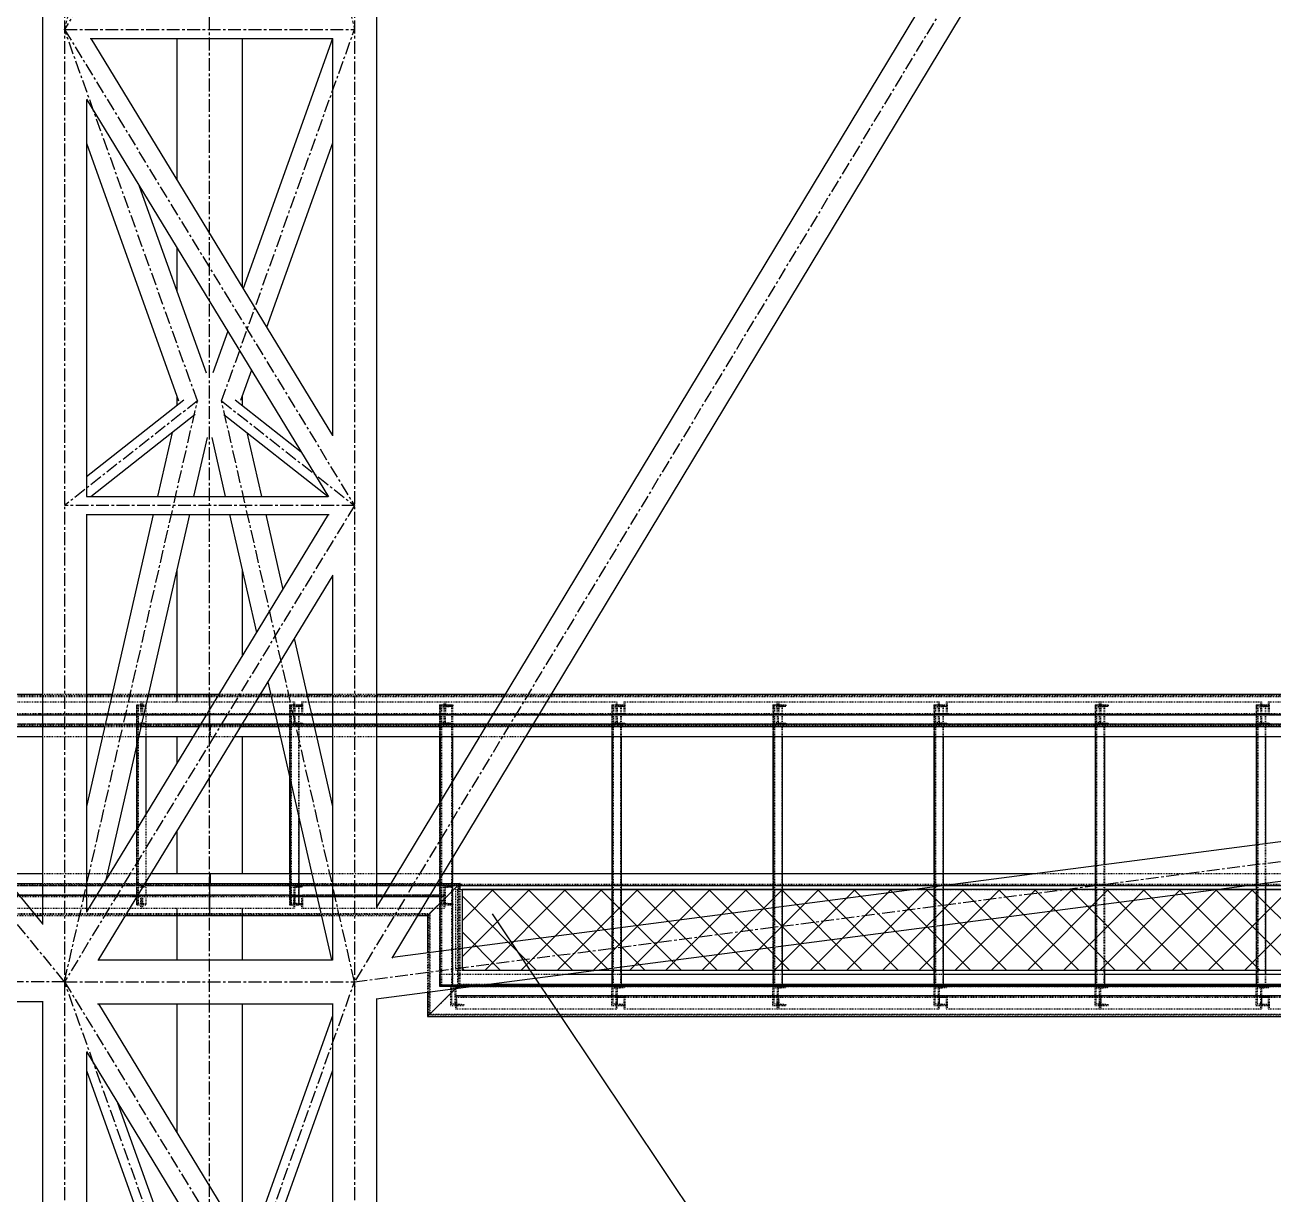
# Model space of a CAD drawing. Header units: millimetres. Extents: x 5143 to 30813, y 232 to 21408.
# Drawn here: x 21620 to 22395, y 3989 to 4714 of the extents above; entities that cross this region are included whole.
import ezdxf

# ---------------------------------------------------------------- set-up
doc = ezdxf.new("R2010")
doc.units = ezdxf.units.MM
doc.header["$LTSCALE"] = 0.25
for name, pattern in [('CENTER', [50.8, 31.75, -6.35, 6.35, -6.35]), ('XKITLINE00', [0]), ('XKITLINE02', [4, 2, -2]), ('XKITLINE03', [6, 3, -1, 1, -1])]:
    doc.linetypes.add(name, pattern=pattern)
doc.styles.add('ROMANS', font='romans.shx')
doc.dimstyles.new('MD300', dxfattribs={"dimtxt": 2.5, "dimasz": 2.5, "dimexe": 1, "dimexo": 1, "dimgap": 0.5, "dimtad": 1, "dimdec": 1, "dimlfac": 50, "dimrnd": 0.5, "dimdsep": 46, "dimtxsty": 'ROMANS', "dimcen": 1, "dimclrd": 146, "dimclre": 146, "dimclrt": 30, "dimadec": 1, "dimazin": 2, "dimtfac": 1, "dimtdec": 1, "dimtmove": 0, "dimatfit": 1, "dimfxl": 1, "dimtolj": 1, "dimtzin": 0, "dimlwd": -1, "dimlwe": -1, "dimarcsym": 0})

msp = doc.modelspace()

# ---------------------------------------------------------------- hatches: boundary and pattern name
h = msp.add_hatch()
h.set_pattern_fill('ANSI37', color=1, scale=5, style=0)
h.set_pattern_definition([(315, (-48965.991, 30534.404), (-11.22532, -11.22532), []), (225, (-48965.991, 30534.404), (-11.22532, 11.22532), [])])
h.paths.add_polyline_path([(21891.71, 4127.77), (21891.71, 4177.77), (22787.51, 4177.77), (22787.51, 4127.77)])

# ---------------------------------------------------------------- linework, layer by layer
at = {"color": 8, "linetype": 'CENTER'}
for p, q in [((21645, 4120.57), (20185, 5900.27)), ((22900, 5900.27), (21825, 4120.57)), ((21727.5, 5059.62), (21645, 4711.47)), ((21742.5, 5059.62), (21825, 4711.47)), ((21825, 5008.38), (21645, 4711.47)), ((21735, 3669.69), (21735, 4838.52)), ((21645, 4780.43), (21645, 3598.62)), ((21825, 4780.43), (21825, 3598.62)), ((21727.5, 4480.9), (21645, 4711.47)), ((21645, 4711.47), (21825, 4711.47)), ((21645, 4711.47), (21825, 4416.02)), ((21742.5, 4480.9), (21825, 4711.47)), ((21645, 4120.57), (21727.5, 4480.9)), ((21727.5, 4480.9), (21645, 4416.02)), ((21825, 4120.57), (21742.5, 4480.9)), ((21742.5, 4480.9), (21825, 4416.02)), ((21825, 4416.02), (21645, 4120.57)), ((21825, 4416.02), (21645, 4416.02)), ((21825, 4120.57), (22900, 4260.27)), ((21645, 4120.57), (20185, 4120.57)), ((21727.5, 3890), (21645, 4120.57)), ((21645, 4120.57), (21825, 3825.11)), ((21645, 4120.57), (21825, 4120.57)), ((21742.5, 3890), (21825, 4120.57))]:
    msp.add_line(p, q, dxfattribs=at)
at = {"color": 8, "linetype": 'XKITLINE00'}
for p, q in [((22370.24, 5046.81), (21838.65, 4166.72)), ((22385.85, 5025.52), (21848.07, 4135.2)), ((20930.75, 5010.42), (21631.35, 4156.41)), ((21631.35, 4780.43), (21631.35, 4156.13)), ((21838.65, 4780.43), (21838.65, 4166.36)), ((21661, 4705.77), (21811.48, 4705.77)), ((21661.28, 4705.77), (21811.35, 4459.46)), ((21714.7, 4705.77), (21714.7, 4618.1)), ((21755.3, 4705.77), (21755.3, 4551.46)), ((21811.33, 4705.77), (21755.81, 4550.61)), ((21811.35, 4705.77), (21811.35, 4459.32)), ((21658.59, 4668.12), (21808.89, 4421.42)), ((21658.65, 4668.03), (21658.65, 4421.58)), ((21658.65, 4640.82), (21715.82, 4481.03)), ((21811.35, 4640.82), (21770.46, 4526.56)), ((21691.41, 4614.25), (21732.89, 4498.33)), ((21714.7, 4576.03), (21714.7, 4549.18)), ((21746.33, 4524.11), (21737.08, 4498.26)), ((21760.98, 4500.06), (21754.19, 4481.1)), ((21658.65, 4434.01), (21719.08, 4481.54)), ((21714.7, 4484.17), (21714.7, 4478.09)), ((21750.88, 4481.56), (21791.91, 4449.29)), ((21755.3, 4484.17), (21755.3, 4478.09)), ((21661.4, 4421.67), (21726.17, 4472.61)), ((21743.89, 4472.55), (21808.59, 4421.67)), ((21711.77, 4461.28), (21702.7, 4421.67)), ((21733.52, 4458.16), (21725.17, 4421.67)), ((21736.47, 4458.16), (21744.82, 4421.67)), ((21758.22, 4461.28), (21767.29, 4421.67)), ((21658.65, 4421.67), (21808.74, 4421.67)), ((21658.46, 4410.36), (21809.23, 4410.36)), ((21658.65, 4410.36), (21658.65, 4163.74)), ((21700.11, 4410.36), (21658.65, 4229.25)), ((21808.73, 4410.36), (21658.65, 4164.02)), ((21722.58, 4410.36), (21670.71, 4183.82)), ((21747.41, 4410.36), (21764.16, 4337.21)), ((21769.88, 4410.36), (21780.49, 4364.01)), ((21811.49, 4372.81), (21665.79, 4133.65)), ((21714.7, 4375.93), (21714.7, 4294.27)), ((21755.3, 4375.93), (21755.3, 4322.66)), ((21811.35, 4372.57), (21811.35, 4133.95)), ((21787.5, 4333.42), (21811.35, 4229.25)), ((21771.17, 4306.62), (21810.64, 4134.22)), ((21714.7, 4280.55), (21714.7, 4280.27)), ((21755.3, 4280.55), (21755.3, 4280.27)), ((21714.7, 4272.77), (21714.7, 4256.02)), ((21755.3, 4272.77), (21755.3, 4187.77)), ((21848.49, 4135.9), (22823.8, 4262.66)), ((21838.48, 4110.03), (22823.91, 4238.1)), ((21714.7, 4213.93), (21714.7, 4187.77)), ((21714.7, 4180.27), (21714.7, 4180)), ((21755.3, 4180.27), (21755.3, 4180)), ((21714.7, 4166.29), (21714.7, 4134.22)), ((21755.3, 4166.29), (21755.3, 4134.22)), ((21666.13, 4134.22), (21811.35, 4134.22)), ((21645.14, 4117.61), (21645.14, 4117.53)), ((21645.14, 4117.53), (21645.14, 4117.49)), ((21825.14, 4117.61), (21825.14, 4117.53)), ((21825.14, 4117.53), (21825.14, 4117.49)), ((20198.34, 4108.38), (21631.69, 4108.38)), ((21631.35, 4108.38), (21631.35, 3598.62)), ((21665.41, 4106.92), (21811.65, 4106.92)), ((21666.13, 4106.92), (21811.35, 3868.55)), ((21714.7, 4106.92), (21714.7, 4027.19)), ((21755.3, 4106.92), (21755.3, 3960.55)), ((21811.35, 4106.92), (21811.35, 3868.43)), ((21838.65, 4110.06), (21838.65, 3598.62)), ((21811.35, 4099.33), (21759.32, 3953.94)), ((21658.6, 4077.2), (21808.88, 3830.53)), ((21658.65, 4077.13), (21658.65, 3830.65)), ((21658.65, 4065.5), (21719.25, 3896.12)), ((21811.35, 4065.5), (21766.95, 3941.42)), ((21677.9, 4045.52), (21728.24, 3904.83))]:
    msp.add_line(p, q, dxfattribs=at)
at = {"color": 7, "linetype": 'XKITLINE00'}
for p, q in [((21514.4, 4298.96), (21631.35, 4298.96)), ((21658.65, 4298.96), (21674.61, 4298.96)), ((21697.07, 4298.96), (21734.99, 4298.96)), ((21734.99, 4298.96), (21734.99, 4289.34)), ((21734.99, 4298.96), (21735.07, 4298.96)), ((21735.07, 4298.96), (21735.07, 4289.47)), ((21735.07, 4298.96), (21740.86, 4298.96)), ((21766.5, 4298.96), (21772.92, 4298.96)), ((21795.38, 4298.96), (21811.35, 4298.96)), ((21838.65, 4298.96), (21918.52, 4298.96)), ((21946.98, 4298.96), (22823.8, 4298.96)), ((21734.99, 4297.81), (21735.06, 4297.58)), ((21734.99, 4294.27), (21735.06, 4294.27)), ((21735.06, 4297.58), (21735.06, 4289.44)), ((21530.81, 4278.96), (21631.35, 4278.96)), ((21658.65, 4278.96), (21670.03, 4278.96)), ((21692.49, 4278.96), (21728.67, 4278.96)), ((21754.32, 4278.96), (21777.5, 4278.96)), ((21799.96, 4278.96), (21811.35, 4278.96)), ((21838.65, 4278.96), (21906.44, 4278.96)), ((21934.9, 4278.96), (22823.8, 4278.96)), ((21535.89, 4272.77), (21631.35, 4272.77)), ((21658.65, 4272.77), (21668.61, 4272.77)), ((21690, 4268.05), (21690, 4215.48)), ((21691.08, 4272.77), (21724.9, 4272.77)), ((21695.5, 4272.77), (21695.5, 4224.5)), ((21750.55, 4272.77), (21778.91, 4272.77)), ((21801.38, 4272.77), (21811.35, 4272.77)), ((21838.65, 4272.77), (21902.7, 4272.77)), ((21877.79, 4272.77), (21877.79, 4231.54)), ((21878.21, 4272.77), (21878.21, 4232.23)), ((21885.71, 4272.77), (21885.71, 4244.65)), ((21931.17, 4272.77), (22823.8, 4272.77)), ((21984.66, 4272.77), (21984.66, 4187.77)), ((21984.94, 4272.77), (21984.94, 4187.77)), ((21990.44, 4272.77), (21990.44, 4187.77)), ((22084.64, 4272.77), (22084.64, 4187.77)), ((22084.92, 4272.77), (22084.92, 4187.77)), ((22090.42, 4272.77), (22090.42, 4187.77)), ((22184.62, 4272.77), (22184.62, 4187.77)), ((22184.9, 4272.77), (22184.9, 4187.77)), ((22190.39, 4272.77), (22190.39, 4187.77)), ((22284.6, 4272.77), (22284.6, 4192.58)), ((22284.87, 4272.77), (22284.87, 4192.62)), ((22290.37, 4272.77), (22290.37, 4193.33)), ((22384.58, 4272.77), (22384.58, 4205.57)), ((22384.85, 4272.77), (22384.85, 4205.61)), ((22390.35, 4272.77), (22390.35, 4206.32)), ((21784.71, 4247.46), (21784.71, 4187.77)), ((21784.98, 4246.26), (21784.98, 4187.77)), ((21790.48, 4222.24), (21790.48, 4187.77)), ((21885.71, 4197.53), (21885.71, 4187.77)), ((21605.62, 4187.77), (21631.35, 4187.77)), ((21671.62, 4187.77), (21673.12, 4187.77)), ((21698.76, 4187.77), (21735, 4187.77)), ((21735, 4187.77), (21735, 4181.58)), ((21735.01, 4187.77), (21735.02, 4181.58)), ((21735.01, 4187.77), (21735.4, 4187.77)), ((21735.4, 4187.77), (21735.39, 4181.58)), ((21735.42, 4187.77), (21735.42, 4181.58)), ((21735.42, 4187.77), (21798.37, 4187.77)), ((21838.65, 4187.77), (21851.36, 4187.77)), ((21879.82, 4187.77), (22247.62, 4187.77)), ((21610.7, 4181.58), (21631.35, 4181.58)), ((21694.99, 4181.58), (21735, 4181.58)), ((21735, 4181.58), (21735, 4161.58)), ((21735, 4181.58), (21735.07, 4181.58)), ((21735, 4180.43), (21735.06, 4180.2)), ((21735, 4180.27), (21735.04, 4180.27)), ((21735.06, 4180.2), (21735.06, 4162.96)), ((21735.07, 4181.58), (21735.07, 4161.58)), ((21735.07, 4181.58), (21799.79, 4181.58)), ((21838.65, 4181.58), (21847.62, 4181.58)), ((21876.08, 4181.58), (21890.52, 4181.58)), ((21890.37, 4181.42), (21883.1, 4174.22)), ((21889.9, 4177.77), (22170.68, 4177.77)), ((21890.52, 4181.58), (21890.37, 4181.43)), ((21890.37, 4181.43), (21890.37, 4181.42)), ((21890.37, 4181.42), (21890.37, 4177.77)), ((21890.37, 4180.27), (22189.91, 4180.27)), ((21891.71, 4177.77), (21891.71, 4141.52)), ((21984.66, 4180.27), (21984.66, 4177.77)), ((21984.94, 4180.27), (21984.94, 4177.77)), ((21990.44, 4180.27), (21990.44, 4177.77)), ((22084.64, 4180.27), (22084.64, 4177.77)), ((22084.92, 4180.27), (22084.92, 4177.77)), ((22090.42, 4180.27), (22090.42, 4177.77)), ((22184.62, 4180.27), (22184.62, 4179.59)), ((22184.9, 4180.27), (22184.9, 4179.62)), ((22359.72, 4177.77), (22791.51, 4177.77)), ((22378.95, 4180.27), (22789.06, 4180.27)), ((22384.58, 4180.27), (22384.58, 4177.77)), ((22384.85, 4180.27), (22384.85, 4177.77)), ((22390.35, 4180.27), (22390.35, 4177.77)), ((21735, 4174.29), (21735.06, 4174.29)), ((21883.1, 4174.22), (21870.37, 4161.58)), ((21627.1, 4161.58), (21631.35, 4161.58)), ((21682.81, 4161.58), (21735, 4161.58)), ((21735, 4166.29), (21735.06, 4166.29)), ((21735.06, 4162.96), (21735, 4162.73)), ((21735, 4161.58), (21804.37, 4161.58)), ((21864, 4161.58), (21870.37, 4161.58)), ((21870.37, 4161.58), (21870.37, 4138.75)), ((21955.75, 4125.27), (21984.94, 4125.27)), ((21974.99, 4127.77), (22791.51, 4127.77)), ((21974.99, 4127.77), (22791.51, 4127.77)), ((21984.66, 4127.77), (21984.66, 4125.27)), ((21984.94, 4127.77), (21984.94, 4119.08)), ((21988.8, 4125.27), (22084.92, 4125.28)), ((21990.44, 4127.77), (21990.44, 4119.08)), ((22084.64, 4127.77), (22084.64, 4125.28)), ((22084.92, 4127.77), (22084.92, 4119.08)), ((22089.93, 4125.28), (22184.9, 4125.28)), ((22090.42, 4127.77), (22090.42, 4119.08)), ((22184.62, 4127.77), (22184.62, 4125.28)), ((22184.9, 4127.77), (22184.9, 4119.08)), ((22190.39, 4127.77), (22190.39, 4119.08)), ((22190.39, 4125.28), (22284.87, 4125.28)), ((22284.6, 4127.77), (22284.6, 4125.28)), ((22284.87, 4127.77), (22284.87, 4119.08)), ((22290.37, 4127.77), (22290.37, 4119.08)), ((22290.37, 4125.28), (22384.85, 4125.28)), ((22384.58, 4127.77), (22384.58, 4125.28)), ((22384.85, 4127.77), (22384.85, 4119.08)), ((22386.25, 4125.28), (22484.83, 4125.28)), ((22390.35, 4127.77), (22390.35, 4125.28)), ((21870.37, 4114.18), (21870.37, 4099.08)), ((21887.88, 4116.45), (21883.1, 4111.72)), ((21908.09, 4119.08), (22789.07, 4119.08)), ((21883.1, 4111.72), (21870.37, 4099.08)), ((21870.37, 4099.23), (21870.21, 4099.08)), ((21870.21, 4099.08), (22809.22, 4099.08))]:
    msp.add_line(p, q, dxfattribs=at)
at = {"color": 3, "linetype": 'XKITLINE02'}
for p, q in [((21631.35, 4298.96), (21658.65, 4298.96)), ((21674.61, 4298.96), (21697.07, 4298.96)), ((21734.92, 4298.96), (21734.99, 4298.96)), ((21734.92, 4298.96), (21734.99, 4298.96)), ((21734.92, 4298.96), (21734.92, 4298.11)), ((21740.86, 4298.96), (21766.5, 4298.96)), ((21772.92, 4298.96), (21795.38, 4298.96)), ((21811.35, 4298.96), (21838.65, 4298.96)), ((21918.52, 4298.96), (21946.98, 4298.96)), ((17635, 4298.11), (21734.99, 4298.11)), ((17635, 4297.58), (21734.99, 4297.58)), ((21594.89, 4294.26), (21631.69, 4294.26)), ((21630.05, 4294.26), (21692.75, 4294.26)), ((21690, 4292.28), (21695.5, 4292.28)), ((21690, 4292.28), (21690, 4280.28)), ((21690, 4292.28), (21690, 4168.28)), ((21690, 4292.28), (21690, 4268.05)), ((21690, 4292.28), (21695.5, 4292.28)), ((21690.7, 4292.28), (21690.7, 4168.28)), ((21690.7, 4291.21), (21695.5, 4291.6)), ((21690.7, 4291.21), (21690.7, 4281.34)), ((21692.17, 4294.26), (21692.17, 4287.06)), ((21692.75, 4294.27), (21693.33, 4294.27)), ((21692.75, 4294.27), (21692.75, 4286.27)), ((21692.75, 4294.27), (21734.99, 4294.27)), ((21692.75, 4294.26), (21692.75, 4286.26)), ((21693.33, 4294.27), (21693.33, 4287.07)), ((21695.5, 4292.28), (21695.5, 4291.6)), ((21695.5, 4292.28), (21695.5, 4168.28)), ((21695.5, 4292.28), (21695.5, 4272.77)), ((21734.92, 4298.11), (22952.56, 4298.11)), ((21734.92, 4298.11), (21734.99, 4297.81)), ((21735.06, 4297.58), (22952.63, 4297.58)), ((21735.06, 4294.27), (21787.7, 4294.27)), ((21784.71, 4292.28), (21790.48, 4292.28)), ((21784.71, 4292.28), (21784.71, 4247.46)), ((21784.98, 4292.28), (21792.78, 4292.28)), ((21784.98, 4292.28), (21784.98, 4280.28)), ((21784.98, 4292.28), (21784.98, 4246.26)), ((21785.43, 4292.28), (21785.43, 4168.28)), ((21785.66, 4292.28), (21785.66, 4168.28)), ((21785.68, 4291.21), (21790.48, 4291.6)), ((21785.68, 4291.21), (21785.68, 4281.34)), ((21785.68, 4291.21), (21787.98, 4291.21)), ((21787.11, 4294.27), (21787.7, 4294.27)), ((21787.11, 4294.27), (21787.11, 4286.27)), ((21787.28, 4292.28), (21787.28, 4280.28)), ((21787.7, 4294.27), (21787.7, 4287.07)), ((21787.98, 4291.21), (21792.78, 4291.6)), ((21787.98, 4291.21), (21787.98, 4281.34)), ((21790.21, 4292.28), (21790.21, 4168.28)), ((21790.22, 4292.28), (21790.22, 4168.28)), ((21790.47, 4292.28), (21790.47, 4168.28)), ((21790.48, 4292.28), (21790.48, 4291.6)), ((21790.48, 4292.28), (21790.48, 4222.24)), ((21790.48, 4291.6), (21792.78, 4291.6)), ((21790.6, 4292.28), (21792.78, 4292.28)), ((21792.2, 4294.26), (21792.2, 4287.06)), ((21792.2, 4294.26), (21811.69, 4294.26)), ((21792.78, 4292.28), (21792.78, 4291.6)), ((21792.81, 4294.26), (21792.81, 4286.26)), ((21796.19, 4294.26), (21880.96, 4294.26)), ((21877.79, 4292.28), (21885.71, 4292.28)), ((21877.79, 4292.28), (21877.79, 4272.77)), ((21878.21, 4292.28), (21878.21, 4272.77)), ((21878.21, 4292.27), (21886.01, 4292.27)), ((21878.21, 4292.27), (21878.21, 4280.27)), ((21878.67, 4292.28), (21878.67, 4117.77)), ((21878.91, 4291.21), (21883.71, 4291.59)), ((21878.91, 4291.21), (21878.91, 4281.34)), ((21878.91, 4291.21), (21881.21, 4291.21)), ((21879.04, 4292.28), (21879.04, 4117.77)), ((21880.35, 4294.26), (21880.35, 4287.06)), ((21880.51, 4292.27), (21880.51, 4280.27)), ((21880.96, 4294.26), (21881.51, 4294.26)), ((21880.96, 4294.26), (21880.96, 4286.26)), ((21880.96, 4294.26), (21987.87, 4294.26)), ((21880.96, 4294.26), (21880.96, 4286.26)), ((21881.21, 4291.21), (21886.01, 4291.59)), ((21881.21, 4291.21), (21881.21, 4281.34)), ((21881.51, 4294.26), (21881.51, 4287.06)), ((21883.71, 4292.27), (21883.71, 4291.59)), ((21883.71, 4291.59), (21886.01, 4291.59)), ((21885.29, 4292.28), (21885.29, 4117.77)), ((21885.31, 4292.28), (21885.31, 4117.77)), ((21885.69, 4292.28), (21885.69, 4117.77)), ((21885.71, 4292.28), (21885.71, 4272.77)), ((21886.01, 4292.27), (21886.01, 4291.59)), ((21984.66, 4292.28), (21990.44, 4292.28)), ((21984.66, 4292.28), (21984.66, 4272.77)), ((21984.94, 4292.28), (21992.74, 4292.28)), ((21984.94, 4292.28), (21984.94, 4280.28)), ((21984.94, 4292.28), (21984.94, 4272.77)), ((21985.39, 4292.28), (21985.39, 4117.78)), ((21985.62, 4292.28), (21985.62, 4117.78)), ((21985.64, 4291.21), (21990.44, 4291.6)), ((21985.64, 4291.21), (21985.64, 4281.34)), ((21985.64, 4291.21), (21987.94, 4291.21)), ((21987.24, 4292.28), (21987.24, 4280.28)), ((21987.32, 4294.26), (21987.32, 4286.26)), ((21987.87, 4294.26), (21987.87, 4287.06)), ((21987.94, 4291.21), (21992.74, 4291.6)), ((21987.94, 4291.21), (21987.94, 4281.34)), ((21990.16, 4292.28), (21990.16, 4117.78)), ((21990.18, 4292.28), (21990.18, 4117.78)), ((21990.42, 4292.28), (21990.42, 4117.78)), ((21990.44, 4292.28), (21990.44, 4291.6)), ((21990.44, 4292.28), (21990.44, 4272.77)), ((21990.44, 4291.6), (21992.74, 4291.6)), ((21992.17, 4294.26), (21992.17, 4287.06)), ((21992.17, 4294.26), (21992.77, 4294.26)), ((21992.17, 4294.26), (22087.66, 4294.26)), ((21992.74, 4292.28), (21992.74, 4291.6)), ((21992.77, 4294.26), (21992.77, 4286.26)), ((22084.64, 4292.28), (22090.42, 4292.28)), ((22084.64, 4292.28), (22084.64, 4272.77)), ((22084.92, 4292.28), (22092.71, 4292.28)), ((22084.92, 4292.28), (22084.92, 4280.28)), ((22084.92, 4292.28), (22084.92, 4272.77)), ((22085.37, 4292.28), (22085.37, 4117.78)), ((22085.59, 4292.28), (22085.59, 4117.78)), ((22085.62, 4291.21), (22090.42, 4291.6)), ((22085.62, 4291.21), (22085.62, 4281.34)), ((22085.62, 4291.21), (22087.92, 4291.21)), ((22087.07, 4294.26), (22087.07, 4287.06)), ((22087.22, 4292.28), (22087.22, 4280.28)), ((22087.66, 4294.26), (22087.66, 4286.26)), ((22087.67, 4294.26), (22088.24, 4294.26)), ((22087.67, 4294.26), (22087.67, 4286.26)), ((22087.67, 4294.26), (22187.84, 4294.26)), ((22087.92, 4291.21), (22092.71, 4291.6)), ((22087.92, 4291.21), (22087.92, 4281.34)), ((22088.24, 4294.26), (22088.24, 4287.06)), ((22090.14, 4292.28), (22090.14, 4117.78)), ((22090.16, 4292.28), (22090.16, 4117.78)), ((22090.4, 4292.28), (22090.4, 4117.78)), ((22090.42, 4292.28), (22090.42, 4291.6)), ((22090.42, 4292.28), (22090.42, 4272.77)), ((22090.42, 4291.6), (22092.71, 4291.6)), ((22092.71, 4292.28), (22092.71, 4291.6)), ((22184.62, 4292.28), (22190.39, 4292.28)), ((22184.62, 4292.28), (22184.62, 4272.77)), ((22184.9, 4292.28), (22192.69, 4292.28)), ((22184.9, 4292.28), (22184.9, 4280.28)), ((22184.9, 4292.28), (22184.9, 4272.77)), ((22185.35, 4292.28), (22185.35, 4117.78)), ((22185.57, 4292.28), (22185.57, 4117.78)), ((22185.6, 4291.21), (22190.39, 4291.6)), ((22185.6, 4291.21), (22185.6, 4281.34)), ((22185.6, 4291.21), (22187.89, 4291.21)), ((22187.19, 4292.28), (22187.19, 4280.28)), ((22187.28, 4294.26), (22187.28, 4286.26)), ((22187.84, 4294.26), (22187.84, 4287.06)), ((22187.89, 4291.21), (22192.69, 4291.6)), ((22187.89, 4291.21), (22187.89, 4281.34)), ((22190.12, 4292.28), (22190.12, 4117.78)), ((22190.13, 4292.28), (22190.13, 4117.78)), ((22190.38, 4292.28), (22190.38, 4117.78)), ((22190.39, 4292.28), (22190.39, 4291.6)), ((22190.39, 4292.28), (22190.39, 4272.77)), ((22190.39, 4291.6), (22192.69, 4291.6)), ((22192.13, 4294.26), (22192.13, 4287.06)), ((22192.13, 4294.26), (22192.72, 4294.26)), ((22192.13, 4294.26), (22287.62, 4294.26)), ((22192.69, 4292.28), (22192.69, 4291.6)), ((22192.72, 4294.26), (22192.72, 4286.26)), ((22284.6, 4292.28), (22290.37, 4292.28)), ((22284.6, 4292.28), (22284.6, 4272.77)), ((22284.87, 4292.28), (22292.67, 4292.28)), ((22284.87, 4292.28), (22284.87, 4280.28)), ((22284.87, 4292.28), (22284.87, 4272.77)), ((22285.32, 4292.28), (22285.32, 4117.78)), ((22285.55, 4292.28), (22285.55, 4117.78)), ((22285.57, 4291.21), (22290.37, 4291.6)), ((22285.57, 4291.21), (22285.57, 4281.34)), ((22285.57, 4291.21), (22287.87, 4291.21)), ((22287.03, 4294.26), (22287.03, 4287.06)), ((22287.17, 4292.28), (22287.17, 4280.28)), ((22287.62, 4294.26), (22287.62, 4286.26)), ((22287.62, 4294.26), (22288.19, 4294.26)), ((22287.62, 4294.26), (22287.62, 4286.26)), ((22287.62, 4294.26), (22387.8, 4294.26)), ((22287.87, 4291.21), (22292.67, 4291.6)), ((22287.87, 4291.21), (22287.87, 4281.34)), ((22288.19, 4294.26), (22288.19, 4287.06)), ((22290.1, 4292.28), (22290.1, 4117.78)), ((22290.11, 4292.28), (22290.11, 4117.78)), ((22290.36, 4292.28), (22290.36, 4117.78)), ((22290.37, 4292.28), (22290.37, 4291.6)), ((22290.37, 4292.28), (22290.37, 4272.77)), ((22290.37, 4291.6), (22292.67, 4291.6)), ((22292.67, 4292.28), (22292.67, 4291.6)), ((22384.58, 4292.28), (22390.35, 4292.28)), ((22384.58, 4292.28), (22384.58, 4272.77)), ((22384.85, 4292.28), (22392.65, 4292.28)), ((22384.85, 4292.28), (22384.85, 4280.28)), ((22384.85, 4292.28), (22384.85, 4272.77)), ((22385.3, 4292.28), (22385.3, 4117.78)), ((22385.53, 4292.28), (22385.53, 4117.78)), ((22385.55, 4291.21), (22390.35, 4291.6)), ((22385.55, 4291.21), (22385.55, 4281.34)), ((22385.55, 4291.21), (22387.85, 4291.21)), ((22387.15, 4292.28), (22387.15, 4280.28)), ((22387.23, 4294.26), (22387.23, 4286.26)), ((22387.8, 4294.26), (22387.8, 4287.06)), ((22387.85, 4291.21), (22392.65, 4291.6)), ((22387.85, 4291.21), (22387.85, 4281.34)), ((22390.08, 4292.28), (22390.08, 4117.78)), ((22390.09, 4292.28), (22390.09, 4117.78)), ((22390.34, 4292.28), (22390.34, 4117.78)), ((22390.35, 4292.28), (22390.35, 4291.6)), ((22390.35, 4292.28), (22390.35, 4272.77)), ((22390.35, 4291.6), (22392.65, 4291.6)), ((22392.09, 4294.26), (22392.09, 4287.06)), ((22392.09, 4294.26), (22392.68, 4294.26)), ((22392.09, 4294.26), (22487.57, 4294.26)), ((22392.65, 4292.28), (22392.65, 4291.6)), ((22392.68, 4294.26), (22392.68, 4286.26)), ((21589.66, 4287.06), (21630.18, 4287.06)), ((21589.66, 4286.26), (21692.75, 4286.26)), ((21629.15, 4287.06), (21692.17, 4287.06)), ((21631.69, 4286.26), (21692.75, 4286.26)), ((21686.94, 4287.06), (21686.94, 4286.26)), ((21692.75, 4286.27), (21698.61, 4286.27)), ((21693.33, 4287.07), (21698.61, 4287.07)), ((21693.33, 4287.07), (21792.97, 4287.07)), ((21694.17, 4286.27), (21792.97, 4286.27)), ((21698.61, 4287.07), (21698.61, 4286.27)), ((21734.99, 4289.34), (21734.99, 4278.96)), ((21735.06, 4289.44), (21735.06, 4280.34)), ((21735.07, 4289.47), (21735.07, 4278.96)), ((21786.69, 4287.06), (21786.69, 4286.26)), ((21786.69, 4287.06), (21797.84, 4287.06)), ((21786.69, 4287.06), (21880.35, 4287.06)), ((21786.69, 4286.26), (21798.02, 4286.26)), ((21792.97, 4287.07), (21792.97, 4286.27)), ((21798.02, 4286.26), (21880.96, 4286.26)), ((21874.85, 4287.06), (21874.85, 4286.26)), ((21880.96, 4286.26), (21886.45, 4286.26)), ((21880.96, 4286.26), (21992.81, 4286.26)), ((21881.51, 4287.06), (21886.45, 4287.06)), ((21881.51, 4287.06), (21992.81, 4287.06)), ((21886.45, 4287.06), (21886.45, 4286.26)), ((21986.84, 4287.06), (21986.84, 4286.26)), ((21986.84, 4287.06), (21992.17, 4287.06)), ((21986.84, 4286.26), (21992.77, 4286.26)), ((21987.32, 4287.06), (22087.07, 4287.06)), ((21987.32, 4286.26), (22087.66, 4286.26)), ((21992.81, 4287.06), (21992.81, 4286.26)), ((22081.73, 4287.06), (22081.73, 4286.26)), ((22087.67, 4286.26), (22093.34, 4286.26)), ((22087.67, 4286.26), (22192.95, 4286.26)), ((22088.24, 4287.06), (22093.34, 4287.06)), ((22088.24, 4287.06), (22192.95, 4287.06)), ((22093.34, 4287.06), (22093.34, 4286.26)), ((22186.79, 4287.06), (22186.79, 4286.26)), ((22186.79, 4287.06), (22192.13, 4287.06)), ((22186.79, 4286.26), (22192.72, 4286.26)), ((22187.28, 4287.06), (22287.03, 4287.06)), ((22187.28, 4286.26), (22287.62, 4286.26)), ((22192.95, 4287.06), (22192.95, 4286.26)), ((22281.69, 4287.06), (22281.69, 4286.26)), ((22287.62, 4286.26), (22293.3, 4286.26)), ((22287.62, 4286.26), (22392.91, 4286.26)), ((22288.19, 4287.06), (22293.3, 4287.06)), ((22288.19, 4287.06), (22392.91, 4287.06)), ((22293.3, 4287.06), (22293.3, 4286.26)), ((22386.75, 4287.06), (22386.75, 4286.26)), ((22386.75, 4287.06), (22392.09, 4287.06)), ((22386.75, 4287.06), (22486.98, 4287.06)), ((22386.75, 4286.26), (22392.68, 4286.26)), ((22386.75, 4286.26), (22487.57, 4286.26)), ((22392.91, 4287.06), (22392.91, 4286.26)), ((17635, 4280.34), (21734.99, 4280.34)), ((17635, 4280.27), (21735, 4280.27)), ((17635, 4279.81), (21734.99, 4279.81)), ((17635, 4279.42), (21735, 4279.42)), ((17635, 4278.96), (21734.99, 4278.96)), ((21631.35, 4278.96), (21658.65, 4278.96)), ((21670.03, 4278.96), (21692.49, 4278.96)), ((21690, 4280.28), (21695.5, 4280.28)), ((21690.7, 4281.34), (21695.5, 4280.96)), ((21695.5, 4280.96), (21695.5, 4280.28)), ((21735.06, 4280.34), (21734.92, 4279.81)), ((21734.92, 4279.81), (22952.56, 4279.81)), ((21734.92, 4279.81), (21734.92, 4278.96)), ((21734.92, 4278.96), (21754.32, 4278.96)), ((21735, 4280.27), (21735, 4272.77)), ((21735, 4280.27), (22952.32, 4280.27)), ((21735, 4280.27), (21735, 4272.77)), ((21735.03, 4279.42), (21735.01, 4272.77)), ((21735.03, 4279.42), (22952.29, 4279.42)), ((21735.06, 4280.34), (22952.63, 4280.34)), ((21735.39, 4279.42), (21735.4, 4272.77)), ((21735.42, 4280.27), (21735.42, 4272.77)), ((21777.5, 4278.96), (21799.96, 4278.96)), ((21784.98, 4280.28), (21792.78, 4280.28)), ((21785.68, 4281.34), (21790.48, 4280.96)), ((21785.68, 4281.34), (21787.98, 4281.34)), ((21787.98, 4281.34), (21792.78, 4280.96)), ((21790.48, 4280.96), (21790.48, 4280.28)), ((21790.48, 4280.96), (21792.78, 4280.96)), ((21792.78, 4280.96), (21792.78, 4280.28)), ((21811.35, 4278.96), (21838.65, 4278.96)), ((21878.21, 4280.27), (21886.01, 4280.27)), ((21878.91, 4281.34), (21883.71, 4280.95)), ((21878.91, 4281.34), (21881.21, 4281.34)), ((21881.21, 4281.34), (21886.01, 4280.95)), ((21883.71, 4280.95), (21883.71, 4280.27)), ((21883.71, 4280.95), (21886.01, 4280.95)), ((21886.01, 4280.95), (21886.01, 4280.27)), ((21906.44, 4278.96), (21934.9, 4278.96)), ((21984.94, 4280.28), (21992.74, 4280.28)), ((21985.64, 4281.34), (21990.44, 4280.96)), ((21985.64, 4281.34), (21987.94, 4281.34)), ((21987.94, 4281.34), (21992.74, 4280.96)), ((21990.44, 4280.96), (21990.44, 4280.28)), ((21990.44, 4280.96), (21992.74, 4280.96)), ((21992.74, 4280.96), (21992.74, 4280.28)), ((22084.92, 4280.28), (22092.71, 4280.28)), ((22085.62, 4281.34), (22090.42, 4280.96)), ((22085.62, 4281.34), (22087.92, 4281.34)), ((22087.92, 4281.34), (22092.71, 4280.96)), ((22090.42, 4280.96), (22090.42, 4280.28)), ((22090.42, 4280.96), (22092.71, 4280.96)), ((22092.71, 4280.96), (22092.71, 4280.28)), ((22184.9, 4280.28), (22192.69, 4280.28)), ((22185.6, 4281.34), (22190.39, 4280.96)), ((22185.6, 4281.34), (22187.89, 4281.34)), ((22187.89, 4281.34), (22192.69, 4280.96)), ((22190.39, 4280.96), (22190.39, 4280.28)), ((22190.39, 4280.96), (22192.69, 4280.96)), ((22192.69, 4280.96), (22192.69, 4280.28)), ((22284.87, 4280.28), (22292.67, 4280.28)), ((22285.57, 4281.34), (22290.37, 4280.96)), ((22285.57, 4281.34), (22287.87, 4281.34)), ((22287.87, 4281.34), (22292.67, 4280.96)), ((22290.37, 4280.96), (22290.37, 4280.28)), ((22290.37, 4280.96), (22292.67, 4280.96)), ((22292.67, 4280.96), (22292.67, 4280.28)), ((22384.85, 4280.28), (22392.65, 4280.28)), ((22385.55, 4281.34), (22390.35, 4280.96)), ((22385.55, 4281.34), (22387.85, 4281.34)), ((22387.85, 4281.34), (22392.65, 4280.96)), ((22390.35, 4280.96), (22390.35, 4280.28)), ((22390.35, 4280.96), (22392.65, 4280.96)), ((22392.65, 4280.96), (22392.65, 4280.28)), ((21631.35, 4272.77), (21658.65, 4272.77)), ((21668.61, 4272.77), (21691.08, 4272.77)), ((21724.9, 4272.77), (21735, 4272.77)), ((21735, 4272.77), (21750.55, 4272.77)), ((21778.91, 4272.77), (21801.38, 4272.77)), ((21811.35, 4272.77), (21838.65, 4272.77)), ((21902.7, 4272.77), (21931.17, 4272.77)), ((21885.71, 4244.65), (21885.71, 4197.53)), ((21877.79, 4231.54), (21877.79, 4117.77)), ((21878.21, 4232.23), (21878.21, 4117.77)), ((22390.35, 4206.32), (22390.35, 4180.27)), ((22384.58, 4205.57), (22384.58, 4180.27)), ((22384.85, 4205.61), (22384.85, 4180.27)), ((22284.6, 4192.58), (22284.6, 4127.77)), ((22284.87, 4192.62), (22284.87, 4127.77)), ((22290.37, 4193.33), (22290.37, 4127.77)), ((21631.35, 4187.77), (21671.62, 4187.77)), ((21673.12, 4187.77), (21698.76, 4187.77)), ((21735, 4187.77), (21735, 4180.27)), ((21735, 4187.77), (21735.01, 4187.77)), ((21735, 4187.77), (21735.01, 4187.77)), ((21735.4, 4187.77), (21735.42, 4187.77)), ((21735.4, 4187.77), (21735.42, 4187.77)), ((21735.4, 4187.77), (21735.42, 4187.77)), ((21784.71, 4187.77), (21784.71, 4168.28)), ((21784.98, 4187.77), (21784.98, 4168.28)), ((21790.48, 4187.77), (21790.48, 4168.28)), ((21798.37, 4187.77), (21838.65, 4187.77)), ((21851.36, 4187.77), (21879.82, 4187.77)), ((21885.71, 4187.77), (21885.71, 4117.77)), ((21984.66, 4187.77), (21984.66, 4180.27)), ((21984.94, 4187.77), (21984.94, 4180.27)), ((21990.44, 4187.77), (21990.44, 4180.27)), ((22084.64, 4187.77), (22084.64, 4180.27)), ((22084.92, 4187.77), (22084.92, 4180.27)), ((22090.42, 4187.77), (22090.42, 4180.27)), ((22184.62, 4187.77), (22184.62, 4180.27)), ((22184.9, 4187.77), (22184.9, 4180.27)), ((22190.39, 4187.77), (22190.39, 4127.77)), ((22247.62, 4187.77), (22436.66, 4187.77)), ((17635, 4181.12), (21735, 4181.12)), ((17635, 4180.73), (21735, 4180.73)), ((17635, 4180.27), (21735, 4180.27)), ((17635, 4180.2), (21735, 4180.2)), ((21631.35, 4181.58), (21694.99, 4181.58)), ((21690, 4180.28), (21695.5, 4180.28)), ((21690, 4180.28), (21690, 4168.28)), ((21690.7, 4179.21), (21695.5, 4179.6)), ((21690.7, 4179.21), (21690.7, 4169.34)), ((21695.5, 4180.28), (21695.5, 4179.6)), ((21734.92, 4181.58), (21735, 4181.58)), ((21734.92, 4181.58), (21735, 4181.58)), ((21734.92, 4181.58), (21734.92, 4180.73)), ((21734.92, 4180.73), (21889.51, 4180.73)), ((21734.92, 4180.73), (21735, 4180.43)), ((21735, 4181.58), (21735, 4180.27)), ((21735, 4180.27), (21890.37, 4180.27)), ((21735.02, 4181.58), (21735.02, 4181.12)), ((21735.02, 4181.12), (22781.44, 4181.12)), ((21735.06, 4180.2), (21889.11, 4180.2)), ((21735.39, 4181.58), (21735.39, 4181.12)), ((21735.42, 4181.58), (21735.42, 4180.27)), ((21784.98, 4180.28), (21792.78, 4180.28)), ((21784.98, 4180.28), (21784.98, 4168.28)), ((21785.68, 4179.21), (21790.48, 4179.6)), ((21785.68, 4179.21), (21785.68, 4169.34)), ((21785.68, 4179.21), (21787.98, 4179.21)), ((21787.28, 4180.28), (21787.28, 4168.28)), ((21787.98, 4179.21), (21792.78, 4179.6)), ((21787.98, 4179.21), (21787.98, 4169.34)), ((21790.48, 4180.28), (21790.48, 4179.6)), ((21790.48, 4179.6), (21792.78, 4179.6)), ((21792.78, 4180.28), (21792.78, 4179.6)), ((21799.79, 4181.58), (21838.65, 4181.58)), ((21847.62, 4181.58), (21876.08, 4181.58)), ((21871.75, 4162.96), (21889.11, 4180.2)), ((21871.75, 4162.97), (21888.98, 4180.07)), ((21878.21, 4180.27), (21886.01, 4180.27)), ((21878.21, 4180.27), (21878.21, 4168.27)), ((21878.91, 4179.21), (21883.71, 4179.59)), ((21878.91, 4179.21), (21878.91, 4169.34)), ((21878.91, 4179.21), (21881.21, 4179.21)), ((21880.51, 4180.27), (21880.51, 4168.27)), ((21881.21, 4179.21), (21886.01, 4179.59)), ((21881.21, 4179.21), (21881.21, 4169.34)), ((21890.37, 4181.43), (21883.1, 4174.22)), ((21883.71, 4180.27), (21883.71, 4179.59)), ((21883.71, 4179.59), (21886.01, 4179.59)), ((21886.01, 4180.27), (21886.01, 4179.59)), ((21887.71, 4177.77), (21887.71, 4127.77)), ((21887.71, 4177.77), (21889.9, 4177.77)), ((21889.52, 4180.74), (21888.98, 4180.07)), ((21888.98, 4180.07), (21888.98, 4117.57)), ((21889.51, 4180.73), (21889.11, 4180.2)), ((21889.51, 4180.73), (21890.36, 4181.58)), ((21889.52, 4180.74), (21890.37, 4181.58)), ((21889.52, 4180.74), (21889.52, 4118.24)), ((21890.37, 4181.58), (21890.37, 4181.43)), ((21890.37, 4177.77), (21890.37, 4118.92)), ((21984.66, 4177.77), (21984.66, 4127.77)), ((21984.94, 4177.77), (21984.94, 4127.77)), ((21990.44, 4177.77), (21990.44, 4127.77)), ((22084.64, 4177.77), (22084.64, 4127.77)), ((22084.92, 4177.77), (22084.92, 4127.77)), ((22090.42, 4177.77), (22090.42, 4127.77)), ((22170.68, 4177.77), (22789.06, 4177.77)), ((22170.68, 4177.77), (22359.72, 4177.77)), ((22184.62, 4179.59), (22184.62, 4127.77)), ((22184.9, 4179.62), (22184.9, 4127.77)), ((22189.91, 4180.27), (22378.95, 4180.27)), ((22384.58, 4177.77), (22384.58, 4127.77)), ((22384.85, 4177.77), (22384.85, 4127.77)), ((22390.35, 4177.77), (22390.35, 4127.77)), ((21589.66, 4174.29), (21692.75, 4174.29)), ((21589.66, 4173.49), (21692.17, 4173.49)), ((21686.94, 4174.29), (21692.75, 4174.29)), ((21686.94, 4174.29), (21686.94, 4173.49)), ((21686.94, 4173.49), (21692.17, 4173.49)), ((21690, 4168.28), (21695.5, 4168.28)), ((21690, 4168.28), (21695.5, 4168.28)), ((21690.7, 4169.34), (21695.5, 4168.96)), ((21692.17, 4173.49), (21692.17, 4166.29)), ((21692.75, 4174.29), (21792.97, 4174.29)), ((21692.75, 4174.29), (21735, 4174.29)), ((21692.75, 4174.29), (21692.75, 4166.29)), ((21692.75, 4174.29), (21692.75, 4166.29)), ((21693.33, 4173.49), (21792.97, 4173.49)), ((21693.33, 4173.49), (21693.33, 4166.29)), ((21695.5, 4168.96), (21695.5, 4168.28)), ((21698.61, 4174.29), (21698.61, 4173.49)), ((21784.71, 4168.28), (21790.48, 4168.28)), ((21784.98, 4168.28), (21792.78, 4168.28)), ((21785.68, 4169.34), (21790.48, 4168.96)), ((21785.68, 4169.34), (21787.98, 4169.34)), ((21786.69, 4174.3), (21874.85, 4174.28)), ((21786.69, 4174.3), (21786.69, 4173.5)), ((21786.69, 4173.5), (21874.85, 4173.48)), ((21787.11, 4174.3), (21792.81, 4174.29)), ((21787.11, 4174.29), (21792.97, 4174.29)), ((21787.11, 4174.29), (21787.11, 4166.29)), ((21787.23, 4173.5), (21792.2, 4173.49)), ((21787.7, 4173.49), (21792.97, 4173.49)), ((21787.7, 4173.49), (21787.7, 4166.29)), ((21787.98, 4169.34), (21792.78, 4168.96)), ((21790.48, 4168.96), (21790.48, 4168.28)), ((21790.48, 4168.96), (21792.78, 4168.96)), ((21792.2, 4173.49), (21880.35, 4173.48)), ((21792.2, 4173.49), (21792.2, 4166.29)), ((21792.78, 4168.96), (21792.78, 4168.28)), ((21792.81, 4174.29), (21880.96, 4174.28)), ((21792.81, 4174.29), (21792.81, 4166.29)), ((21792.97, 4174.29), (21792.97, 4173.49)), ((21883.1, 4174.22), (21870.37, 4161.58)), ((21874.85, 4174.28), (21880.96, 4174.28)), ((21874.85, 4174.28), (21874.85, 4173.48)), ((21874.85, 4173.48), (21880.35, 4173.48)), ((21878.21, 4168.27), (21886.01, 4168.27)), ((21878.91, 4169.34), (21883.71, 4168.95)), ((21878.91, 4169.34), (21881.21, 4169.34)), ((21880.35, 4173.48), (21880.35, 4166.28)), ((21880.96, 4174.28), (21880.96, 4166.28)), ((21881.21, 4169.34), (21886.01, 4168.95)), ((21883.71, 4168.95), (21883.71, 4168.27)), ((21883.71, 4168.95), (21886.01, 4168.95)), ((21886.01, 4168.95), (21886.01, 4168.27)), ((17635, 4162.96), (21735, 4162.96)), ((17635, 4162.43), (21735, 4162.43)), ((21594.89, 4166.29), (21692.75, 4166.29)), ((21595.59, 4161.58), (21627.1, 4161.58)), ((21631.35, 4161.58), (21682.81, 4161.58)), ((21692.17, 4166.29), (21692.75, 4166.29)), ((21692.75, 4166.29), (21735, 4166.29)), ((21735, 4162.73), (21734.92, 4162.43)), ((21734.92, 4162.43), (21871.07, 4162.43)), ((21734.92, 4162.43), (21734.92, 4161.58)), ((21734.92, 4161.58), (21735, 4161.58)), ((21735.06, 4166.29), (21787.7, 4166.29)), ((21735.06, 4162.96), (21871.75, 4162.96)), ((21787.11, 4166.29), (21787.7, 4166.29)), ((21792.2, 4166.29), (21880.96, 4166.28)), ((21804.37, 4161.58), (21864, 4161.58)), ((21870.21, 4161.58), (21871.07, 4162.43)), ((21870.37, 4161.74), (21871.22, 4162.58)), ((21870.37, 4161.74), (21870.37, 4161.58)), ((21871.07, 4162.43), (21871.75, 4162.96)), ((21871.22, 4162.58), (21871.75, 4162.97)), ((21871.22, 4162.58), (21871.22, 4100.08)), ((21871.75, 4162.97), (21871.75, 4100.47)), ((21880.35, 4166.28), (21880.96, 4166.28)), ((21870.37, 4138.75), (21870.37, 4114.18)), ((21891.71, 4141.52), (21891.71, 4127.77)), ((21877.79, 4125.27), (21877.79, 4117.77)), ((21877.79, 4125.27), (21877.81, 4125.27)), ((21877.79, 4125.27), (21955.75, 4125.27)), ((21877.81, 4125.27), (21877.82, 4118.62)), ((21878.2, 4125.27), (21878.19, 4118.62)), ((21878.2, 4125.27), (21878.21, 4125.27)), ((21878.21, 4125.27), (21878.21, 4117.77)), ((21887.71, 4127.77), (22789.06, 4127.77)), ((21967.89, 4127.77), (21974.99, 4127.77)), ((21984.66, 4125.27), (21984.66, 4117.78)), ((21984.94, 4125.27), (21988.8, 4125.27)), ((22084.64, 4125.28), (22084.64, 4117.78)), ((22084.92, 4125.28), (22089.93, 4125.28)), ((22184.62, 4125.28), (22184.62, 4117.78)), ((22184.9, 4125.28), (22190.39, 4125.28)), ((22284.6, 4125.28), (22284.6, 4117.78)), ((22284.87, 4125.28), (22290.37, 4125.28)), ((22384.58, 4125.28), (22384.58, 4117.78)), ((22384.85, 4125.28), (22386.25, 4125.28)), ((22390.35, 4125.28), (22390.35, 4117.78)), ((21889.11, 4117.7), (21871.75, 4100.46)), ((21888.98, 4117.57), (21871.75, 4100.47)), ((21877.79, 4117.77), (21885.71, 4117.77)), ((21877.79, 4117.77), (21885.71, 4117.77)), ((21877.82, 4118.62), (22796.98, 4118.63)), ((21878.21, 4118.62), (22796.62, 4118.63)), ((21878.21, 4117.77), (22797.01, 4117.78)), ((21890.52, 4119.08), (21883.1, 4111.72)), ((21884.54, 4117.78), (21892.76, 4117.78)), ((21884.54, 4117.78), (21884.54, 4105.78)), ((21885.24, 4116.71), (21890.04, 4117.1)), ((21885.24, 4116.71), (21885.24, 4106.84)), ((21885.24, 4116.71), (21887.96, 4116.71)), ((21887.26, 4117.78), (21887.26, 4105.78)), ((21890.37, 4118.92), (21887.88, 4116.45)), ((21887.96, 4116.71), (21892.76, 4117.1)), ((21887.96, 4116.71), (21887.96, 4106.84)), ((21889.52, 4118.24), (21888.98, 4117.57)), ((21889.51, 4118.23), (21889.11, 4117.7)), ((21889.11, 4117.7), (22790.44, 4117.7)), ((21889.51, 4118.23), (21890.36, 4119.08)), ((21889.51, 4118.23), (22789.77, 4118.23)), ((21889.52, 4118.24), (21890.37, 4119.08)), ((21890.04, 4117.78), (21890.04, 4117.1)), ((21890.04, 4117.1), (21892.76, 4117.1)), ((21890.36, 4119.08), (21908.09, 4119.08)), ((21892.76, 4117.78), (21892.76, 4117.1)), ((21984.52, 4117.78), (21992.73, 4117.78)), ((21984.52, 4117.78), (21984.52, 4105.78)), ((21984.66, 4117.78), (21990.44, 4117.78)), ((21984.94, 4119.08), (21984.94, 4117.78)), ((21985.22, 4116.71), (21990.02, 4117.1)), ((21985.22, 4116.71), (21985.22, 4106.84)), ((21985.22, 4116.71), (21987.94, 4116.71)), ((21987.24, 4117.78), (21987.24, 4105.78)), ((21987.94, 4116.71), (21992.73, 4117.1)), ((21987.94, 4116.71), (21987.94, 4106.84)), ((21990.02, 4117.78), (21990.02, 4117.1)), ((21990.02, 4117.1), (21992.73, 4117.1)), ((21990.44, 4119.08), (21990.44, 4117.78)), ((21992.73, 4117.78), (21992.73, 4117.1)), ((22084.5, 4117.78), (22092.71, 4117.78)), ((22084.5, 4117.78), (22084.5, 4105.78)), ((22084.64, 4117.78), (22090.42, 4117.78)), ((22084.92, 4119.08), (22084.92, 4117.78)), ((22085.2, 4116.71), (22090, 4117.1)), ((22085.2, 4116.71), (22085.2, 4106.84)), ((22085.2, 4116.71), (22087.91, 4116.71)), ((22087.21, 4117.78), (22087.21, 4105.78)), ((22087.91, 4116.71), (22092.71, 4117.1)), ((22087.91, 4116.71), (22087.91, 4106.84)), ((22090, 4117.78), (22090, 4117.1)), ((22090, 4117.1), (22092.71, 4117.1)), ((22090.42, 4119.08), (22090.42, 4117.78)), ((22092.71, 4117.78), (22092.71, 4117.1)), ((22184.48, 4117.78), (22192.69, 4117.78)), ((22184.48, 4117.78), (22184.48, 4105.78)), ((22184.62, 4117.78), (22190.39, 4117.78)), ((22184.9, 4119.08), (22184.9, 4117.78)), ((22185.18, 4116.71), (22189.97, 4117.1)), ((22185.18, 4116.71), (22185.18, 4106.84)), ((22185.18, 4116.71), (22187.89, 4116.71)), ((22187.19, 4117.78), (22187.19, 4105.78)), ((22187.89, 4116.71), (22192.69, 4117.1)), ((22187.89, 4116.71), (22187.89, 4106.84)), ((22189.97, 4117.78), (22189.97, 4117.1)), ((22189.97, 4117.1), (22192.69, 4117.1)), ((22190.39, 4119.08), (22190.39, 4117.78)), ((22192.69, 4117.78), (22192.69, 4117.1)), ((22284.45, 4117.78), (22292.67, 4117.78)), ((22284.45, 4117.78), (22284.45, 4105.78)), ((22284.6, 4117.78), (22290.37, 4117.78)), ((22284.87, 4119.08), (22284.87, 4117.78)), ((22285.15, 4116.71), (22289.95, 4117.1)), ((22285.15, 4116.71), (22285.15, 4106.84)), ((22285.15, 4116.71), (22287.87, 4116.71)), ((22287.17, 4117.78), (22287.17, 4105.78)), ((22287.87, 4116.71), (22292.67, 4117.1)), ((22287.87, 4116.71), (22287.87, 4106.84)), ((22289.95, 4117.78), (22289.95, 4117.1)), ((22289.95, 4117.1), (22292.67, 4117.1)), ((22290.37, 4119.08), (22290.37, 4117.78)), ((22292.67, 4117.78), (22292.67, 4117.1)), ((22384.43, 4117.78), (22392.65, 4117.78)), ((22384.43, 4117.78), (22384.43, 4105.78)), ((22384.58, 4117.78), (22390.35, 4117.78)), ((22384.85, 4119.08), (22384.85, 4117.78)), ((22385.13, 4116.71), (22389.93, 4117.1)), ((22385.13, 4116.71), (22385.13, 4106.84)), ((22385.13, 4116.71), (22387.85, 4116.71)), ((22387.15, 4117.78), (22387.15, 4105.78)), ((22387.85, 4116.71), (22392.65, 4117.1)), ((22387.85, 4116.71), (22387.85, 4106.84)), ((22389.93, 4117.78), (22389.93, 4117.1)), ((22389.93, 4117.1), (22392.65, 4117.1)), ((22392.65, 4117.78), (22392.65, 4117.1)), ((21883.1, 4111.72), (21870.37, 4099.08)), ((21884.54, 4105.78), (21892.76, 4105.78)), ((21885.24, 4106.84), (21890.04, 4106.46)), ((21885.24, 4106.84), (21887.96, 4106.84)), ((21887.71, 4111.79), (21993, 4111.79)), ((21887.71, 4111.79), (21987.32, 4111.79)), ((21887.71, 4111.79), (21887.71, 4103.79)), ((21887.96, 4106.84), (21892.76, 4106.46)), ((21888.28, 4110.99), (21993, 4110.99)), ((21888.28, 4110.99), (21888.28, 4103.79)), ((21890.04, 4106.46), (21890.04, 4105.78)), ((21890.04, 4106.46), (21892.76, 4106.46)), ((21892.76, 4106.46), (21892.76, 4105.78)), ((21893.39, 4111.79), (21893.39, 4110.99)), ((21984.52, 4105.78), (21992.73, 4105.78)), ((21985.22, 4106.84), (21990.02, 4106.46)), ((21985.22, 4106.84), (21987.94, 4106.84)), ((21986.84, 4111.79), (22085.01, 4111.79)), ((21986.84, 4111.79), (21986.84, 4110.99)), ((21986.84, 4110.99), (22087.07, 4110.99)), ((21987.32, 4111.79), (21987.32, 4103.79)), ((21987.89, 4110.99), (21987.89, 4103.79)), ((21987.94, 4106.84), (21992.73, 4106.46)), ((21990.02, 4106.46), (21990.02, 4105.78)), ((21990.02, 4106.46), (21992.73, 4106.46)), ((21992.17, 4110.99), (21992.17, 4103.79)), ((21992.73, 4106.46), (21992.73, 4105.78)), ((21992.77, 4111.79), (21992.77, 4103.79)), ((21993, 4111.79), (21993, 4110.99)), ((22081.73, 4111.79), (22087.66, 4111.79)), ((22081.73, 4111.79), (22081.73, 4110.99)), ((22081.73, 4110.99), (22087.07, 4110.99)), ((22084.5, 4105.78), (22092.71, 4105.78)), ((22085.2, 4106.84), (22090, 4106.46)), ((22085.2, 4106.84), (22087.91, 4106.84)), ((22087.07, 4110.99), (22087.07, 4103.79)), ((22087.66, 4111.79), (22087.66, 4103.79)), ((22087.67, 4111.79), (22192.95, 4111.79)), ((22087.67, 4111.79), (22187.28, 4111.79)), ((22087.67, 4111.79), (22087.67, 4103.79)), ((22087.91, 4106.84), (22092.71, 4106.46)), ((22088.24, 4110.99), (22192.95, 4110.99)), ((22088.24, 4110.99), (22088.24, 4103.79)), ((22090, 4106.46), (22090, 4105.78)), ((22090, 4106.46), (22092.71, 4106.46)), ((22092.71, 4106.46), (22092.71, 4105.78)), ((22093.34, 4111.79), (22093.34, 4110.99)), ((22184.48, 4105.78), (22192.69, 4105.78)), ((22185.18, 4106.84), (22189.97, 4106.46)), ((22185.18, 4106.84), (22187.89, 4106.84)), ((22186.79, 4111.79), (22284.97, 4111.79)), ((22186.79, 4111.79), (22186.79, 4110.99)), ((22186.79, 4110.99), (22287.03, 4110.99)), ((22187.28, 4111.79), (22187.28, 4103.79)), ((22187.84, 4110.99), (22187.84, 4103.79)), ((22187.89, 4106.84), (22192.69, 4106.46)), ((22189.97, 4106.46), (22189.97, 4105.78)), ((22189.97, 4106.46), (22192.69, 4106.46)), ((22192.13, 4110.99), (22192.13, 4103.79)), ((22192.69, 4106.46), (22192.69, 4105.78)), ((22192.72, 4111.79), (22192.72, 4103.79)), ((22192.95, 4111.79), (22192.95, 4110.99)), ((22281.69, 4111.79), (22287.62, 4111.79)), ((22281.69, 4111.79), (22281.69, 4110.99)), ((22281.69, 4110.99), (22287.03, 4110.99)), ((22284.45, 4105.78), (22292.67, 4105.78)), ((22285.15, 4106.84), (22289.95, 4106.46)), ((22285.15, 4106.84), (22287.87, 4106.84)), ((22287.03, 4110.99), (22287.03, 4103.79)), ((22287.62, 4111.79), (22392.91, 4111.79)), ((22287.62, 4111.79), (22287.62, 4103.79)), ((22287.62, 4111.79), (22287.62, 4103.79)), ((22287.87, 4106.84), (22292.67, 4106.46)), ((22288.19, 4110.99), (22392.91, 4110.99)), ((22288.19, 4110.99), (22288.19, 4103.79)), ((22289.95, 4106.46), (22289.95, 4105.78)), ((22289.95, 4106.46), (22292.67, 4106.46)), ((22292.67, 4106.46), (22292.67, 4105.78)), ((22293.3, 4111.79), (22293.3, 4110.99)), ((22384.43, 4105.78), (22392.65, 4105.78)), ((22385.13, 4106.84), (22389.93, 4106.46)), ((22385.13, 4106.84), (22387.85, 4106.84)), ((22386.75, 4111.79), (22484.92, 4111.79)), ((22386.75, 4111.79), (22386.75, 4110.99)), ((22386.75, 4110.99), (22486.98, 4110.99)), ((22387.23, 4111.79), (22392.91, 4111.79)), ((22387.23, 4111.79), (22387.23, 4103.79)), ((22387.8, 4110.99), (22392.91, 4110.99)), ((22387.8, 4110.99), (22387.8, 4103.79)), ((22387.85, 4106.84), (22392.65, 4106.46)), ((22389.93, 4106.46), (22389.93, 4105.78)), ((22389.93, 4106.46), (22392.65, 4106.46)), ((22392.09, 4110.99), (22392.09, 4103.79)), ((22392.65, 4106.46), (22392.65, 4105.78)), ((22392.68, 4111.79), (22392.68, 4103.79)), ((22392.91, 4111.79), (22392.91, 4110.99)), ((21870.21, 4099.08), (21870.37, 4099.08)), ((21870.37, 4099.24), (21871.22, 4100.08)), ((21871.07, 4099.93), (21870.37, 4099.23)), ((21871.07, 4099.93), (21871.75, 4100.46)), ((21871.07, 4099.93), (22808.2, 4099.93)), ((21871.22, 4100.08), (21871.75, 4100.47)), ((21871.75, 4100.46), (22807.81, 4100.46)), ((21887.71, 4103.79), (21987.89, 4103.79)), ((21987.32, 4103.79), (21987.89, 4103.79)), ((21992.17, 4103.79), (22087.66, 4103.79)), ((22087.07, 4103.79), (22087.66, 4103.79)), ((22087.67, 4103.79), (22187.84, 4103.79)), ((22187.28, 4103.79), (22187.84, 4103.79)), ((22192.13, 4103.79), (22287.62, 4103.79)), ((22287.03, 4103.79), (22287.62, 4103.79)), ((22287.62, 4103.79), (22387.8, 4103.79)), ((22387.23, 4103.79), (22387.8, 4103.79)), ((22392.09, 4103.79), (22487.58, 4103.79))]:
    msp.add_line(p, q, dxfattribs=at)
at = {"color": 1, "linetype": 'XKITLINE03'}
for p, q in [((21690, 4168.28), (21690, 4292.28)), ((21784.98, 4168.28), (21784.98, 4292.28)), ((21878.21, 4117.77), (21878.21, 4292.28)), ((21984.94, 4117.78), (21984.94, 4292.28)), ((22084.92, 4117.78), (22084.92, 4292.28)), ((22184.9, 4117.78), (22184.9, 4292.28)), ((22284.87, 4117.78), (22284.87, 4292.28)), ((22384.85, 4117.78), (22384.85, 4292.28)), ((17635, 4286.26), (21734.99, 4286.26)), ((21595.47, 4286.26), (21692.75, 4286.26)), ((21692.75, 4286.27), (21787.11, 4286.27)), ((22958.6, 4286.26), (21734.99, 4286.26)), ((21792.81, 4286.26), (21880.96, 4286.26)), ((21880.96, 4286.26), (21987.32, 4286.26)), ((21992.77, 4286.26), (22087.66, 4286.26)), ((22087.67, 4286.26), (22187.28, 4286.26)), ((22192.72, 4286.26), (22287.62, 4286.26)), ((22287.62, 4286.26), (22387.23, 4286.26)), ((22392.68, 4286.26), (22487.57, 4286.26)), ((21735, 4280.27), (17635, 4280.27)), ((22951.9, 4280.27), (21735, 4280.27)), ((21784.98, 4280.28), (21787.28, 4280.28)), ((21878.21, 4280.27), (21880.51, 4280.27)), ((21984.94, 4280.28), (21987.24, 4280.28)), ((22084.92, 4280.28), (22087.22, 4280.28)), ((22184.9, 4280.28), (22187.19, 4280.28)), ((22284.87, 4280.28), (22287.17, 4280.28)), ((22384.85, 4280.28), (22387.15, 4280.28)), ((17635, 4180.27), (21735, 4180.27)), ((21735, 4180.27), (22951.9, 4180.27)), ((21784.98, 4180.28), (21787.28, 4180.28)), ((21878.21, 4180.27), (21880.51, 4180.27)), ((17635, 4174.28), (21735, 4174.28)), ((21692.75, 4174.29), (21595.47, 4174.29)), ((21787.11, 4174.29), (21692.75, 4174.29)), ((21880.96, 4174.28), (21792.81, 4174.29)), ((21878.21, 4117.77), (22797.01, 4117.78)), ((21884.54, 4117.78), (21887.26, 4117.78)), ((21984.52, 4117.78), (21987.24, 4117.78)), ((22084.5, 4117.78), (22087.21, 4117.78)), ((22184.48, 4117.78), (22187.19, 4117.78)), ((22284.45, 4117.78), (22287.17, 4117.78)), ((22384.43, 4117.78), (22387.15, 4117.78)), ((21987.32, 4111.79), (21887.71, 4111.79)), ((22789.62, 4111.78), (21889.81, 4111.78)), ((22087.66, 4111.79), (21992.77, 4111.79)), ((22187.28, 4111.79), (22087.67, 4111.79)), ((22287.62, 4111.79), (22192.72, 4111.79)), ((22387.23, 4111.79), (22287.62, 4111.79)), ((22487.58, 4111.79), (22392.68, 4111.79))]:
    msp.add_line(p, q, dxfattribs=at)
at = {"color": 1}
msp.add_lwpolyline([(21891.71, 4127.77), (22787.51, 4127.77), (22787.51, 4177.77), (21891.71, 4177.77)], close=True, dxfattribs=at)
at = {"color": 8, "linetype": 'XKITLINE00'}
for centre in [(21645, 4711.47), (21645, 4711.47), (21645, 4711.47), (21645, 4711.47), (21645, 4711.47), (21825, 4711.47), (21825, 4711.47), (21825, 4711.47), (21727.5, 4480.9), (21727.5, 4480.9), (21727.5, 4480.9), (21742.5, 4480.9), (21742.5, 4480.9), (21742.5, 4480.9), (21645, 4416.02), (21645, 4416.02), (21825, 4416.02), (21825, 4416.02), (21825, 4416.02), (21825, 4416.02), (21645, 4120.57), (21645, 4120.57), (21645, 4120.57), (21645, 4120.57), (21645, 4120.57), (21645, 4120.57), (21645, 4120.57), (21825, 4120.57), (21825, 4120.57), (21825, 4120.57), (21825, 4120.57), (21825, 4120.57)]:
    msp.add_circle(centre, 0.05, dxfattribs=at)
at = {"color": 1, "linetype": 'XKITLINE00'}
for centre in [(21690, 4292.28), (21784.98, 4292.28), (21878.21, 4292.28), (21984.94, 4292.28), (22084.92, 4292.28), (22184.9, 4292.28), (22284.87, 4292.28), (22384.85, 4292.28), (21692.75, 4286.27), (21692.75, 4286.26), (21734.99, 4286.26), (21734.99, 4286.26), (21787.11, 4286.27), (21792.81, 4286.26), (21880.96, 4286.26), (21880.96, 4286.26), (21987.32, 4286.26), (21992.77, 4286.26), (22087.66, 4286.26), (22087.67, 4286.26), (22187.28, 4286.26), (22192.72, 4286.26), (22287.62, 4286.26), (22287.62, 4286.26), (22387.23, 4286.26), (22392.68, 4286.26), (21690, 4280.28), (21735, 4280.27), (21735, 4280.27), (21784.98, 4280.28), (21787.28, 4280.28), (21878.21, 4280.27), (21880.51, 4280.27), (21984.94, 4280.28), (21987.24, 4280.28), (22084.92, 4280.28), (22087.22, 4280.28), (22184.9, 4280.28), (22187.19, 4280.28), (22284.87, 4280.28), (22287.17, 4280.28), (22384.85, 4280.28), (22387.15, 4280.28), (21690, 4180.28), (21735, 4180.27), (21735, 4180.27), (21784.98, 4180.28), (21787.28, 4180.28), (21878.21, 4180.27), (21880.51, 4180.27), (21690, 4168.28), (21692.75, 4174.29), (21692.75, 4174.29), (21735, 4174.28), (21784.98, 4168.28), (21787.11, 4174.29), (21792.81, 4174.29), (21880.96, 4174.28), (21878.21, 4117.77), (21878.21, 4117.77), (21884.54, 4117.78), (21887.26, 4117.78), (21984.52, 4117.78), (21984.94, 4117.78), (21987.24, 4117.78), (22084.5, 4117.78), (22084.92, 4117.78), (22087.21, 4117.78), (22184.48, 4117.78), (22184.9, 4117.78), (22187.19, 4117.78), (22284.45, 4117.78), (22284.87, 4117.78), (22287.17, 4117.78), (22384.43, 4117.78), (22384.85, 4117.78), (22387.15, 4117.78), (21887.71, 4111.79), (21889.81, 4111.78), (21987.32, 4111.79), (21992.77, 4111.79), (22087.66, 4111.79), (22087.67, 4111.79), (22187.28, 4111.79), (22192.72, 4111.79), (22287.62, 4111.79), (22287.62, 4111.79), (22387.23, 4111.79), (22392.68, 4111.79)]:
    msp.add_circle(centre, 0.05, dxfattribs=at)

# ---------------------------------------------------------------- leaders
msp.add_leader([(21910.48, 4162.75), (22075.72, 3915.7)], dimstyle='MD300', override={"dimgap": 0.5, "dimtad": 0})

doc.saveas('drawing.dxf')
